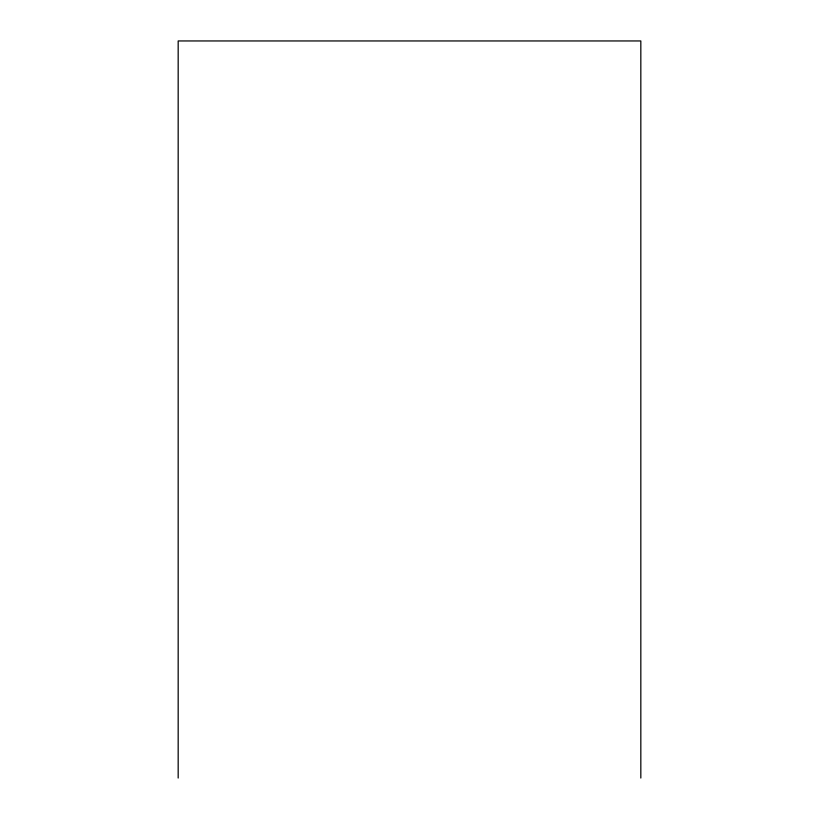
<?xml version="1.0" encoding="UTF-8"?>
<svg xmlns="http://www.w3.org/2000/svg" width="819" height="819" viewBox="0 0 819 819"><rect width="100%" height="100%" fill="white"/><g stroke="black" fill="none" stroke-linecap="round" stroke-linejoin="round"><path stroke-width="1.23" d="M640.827 778.05L640.827 40.95L178.173 40.95L178.173 778.05"/></g></svg>
